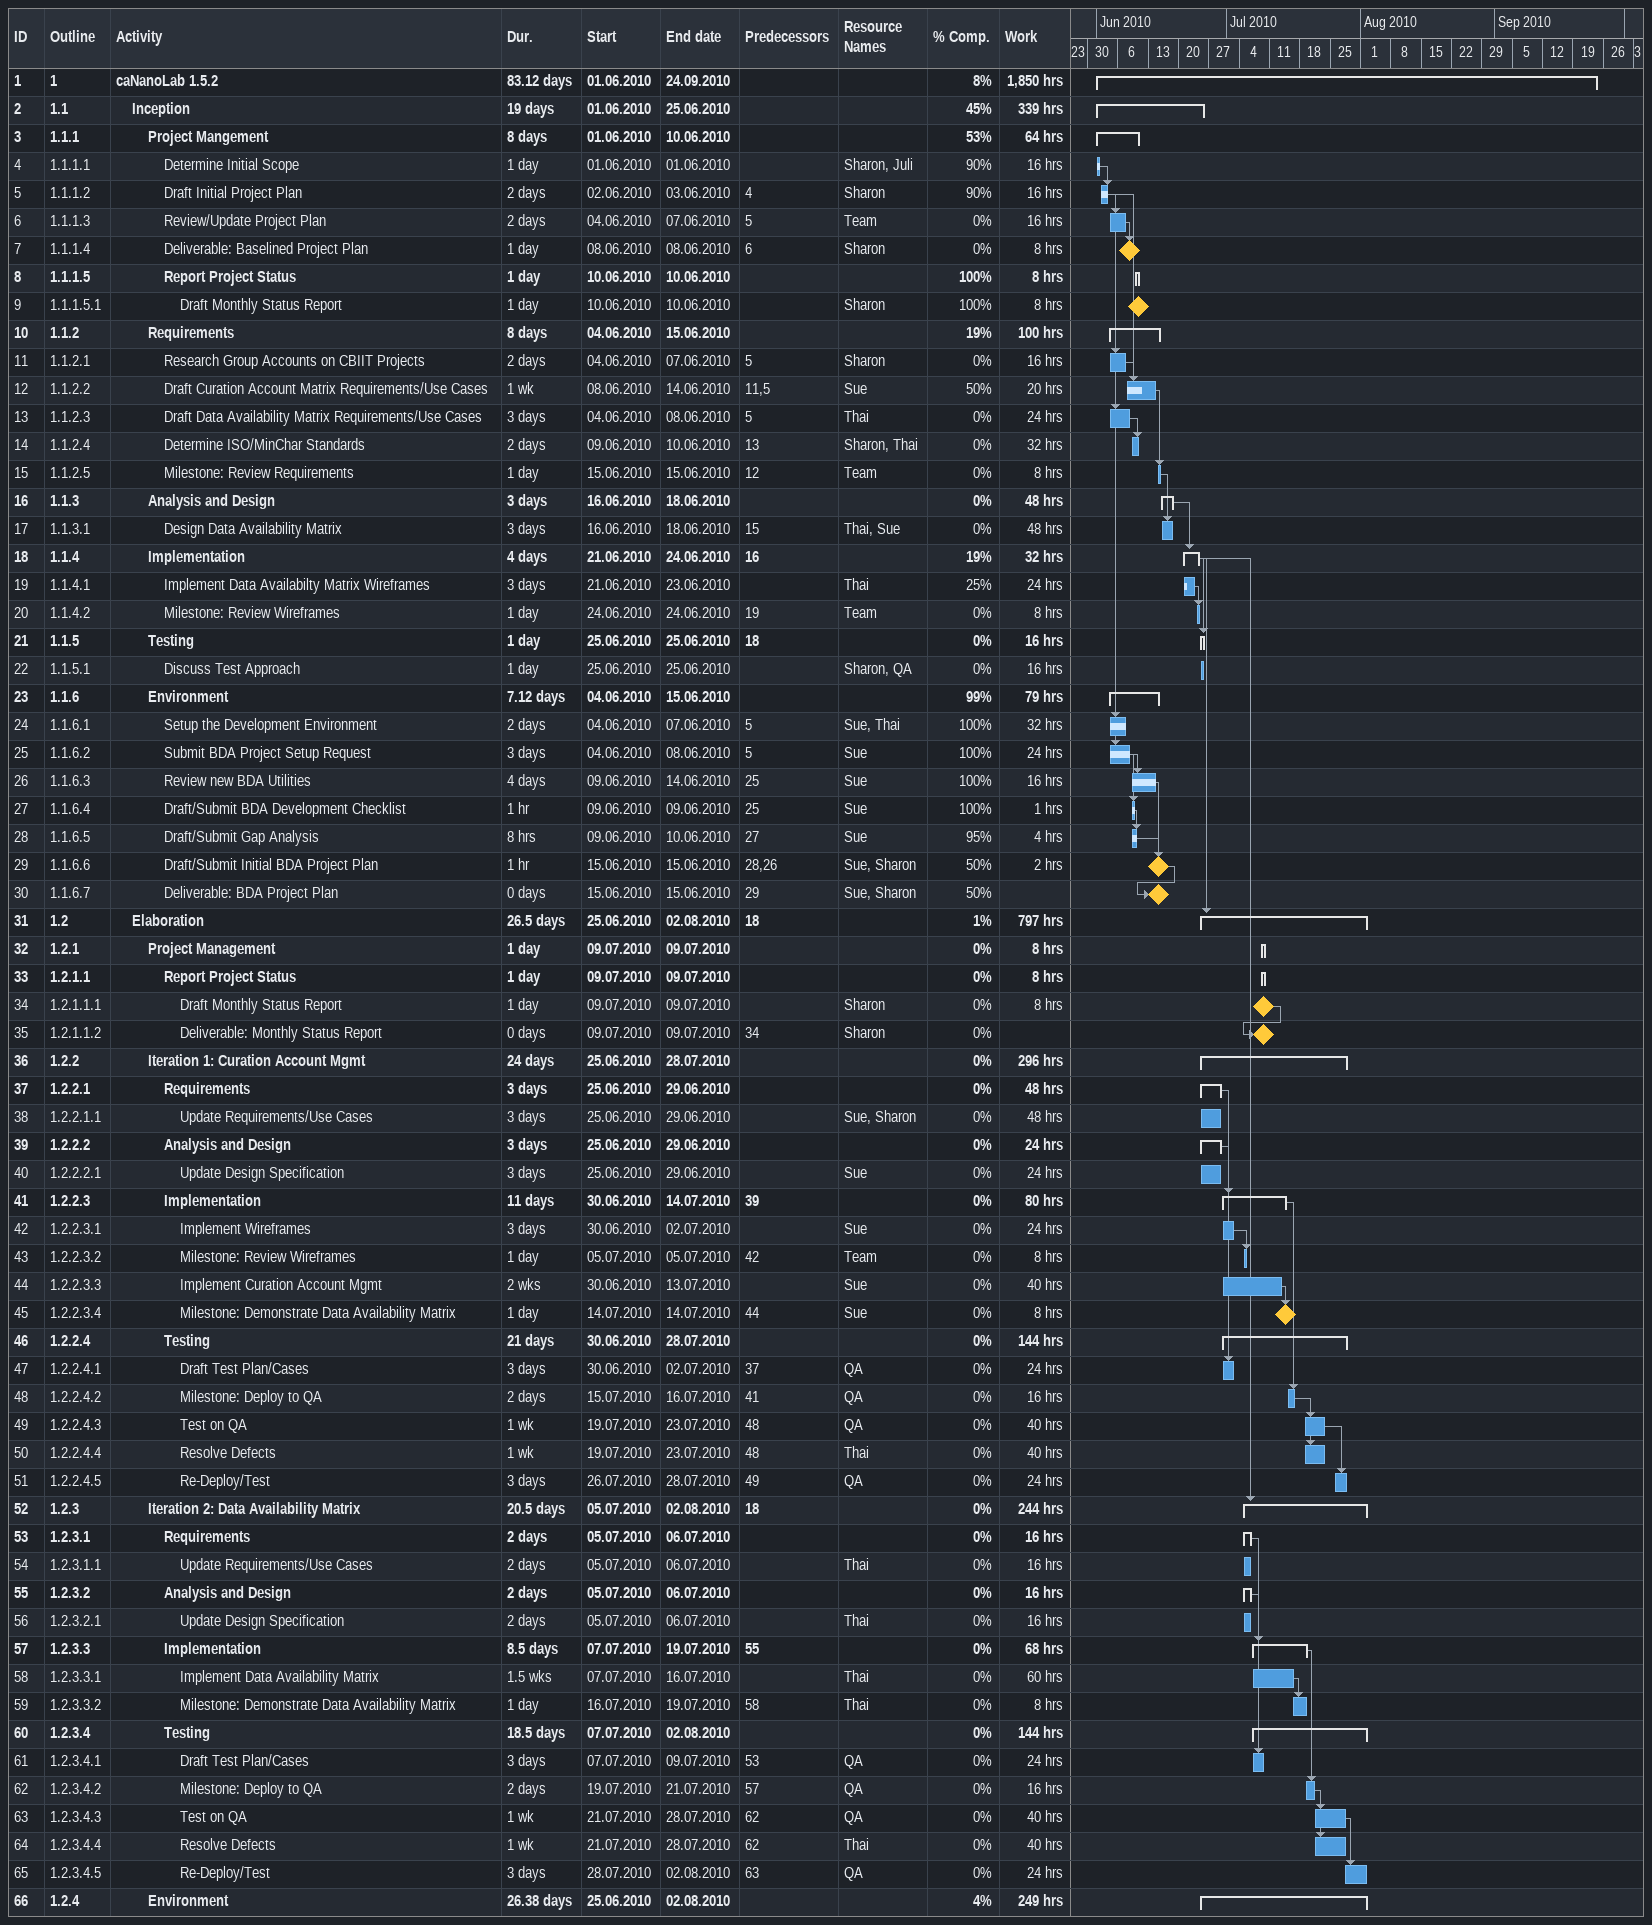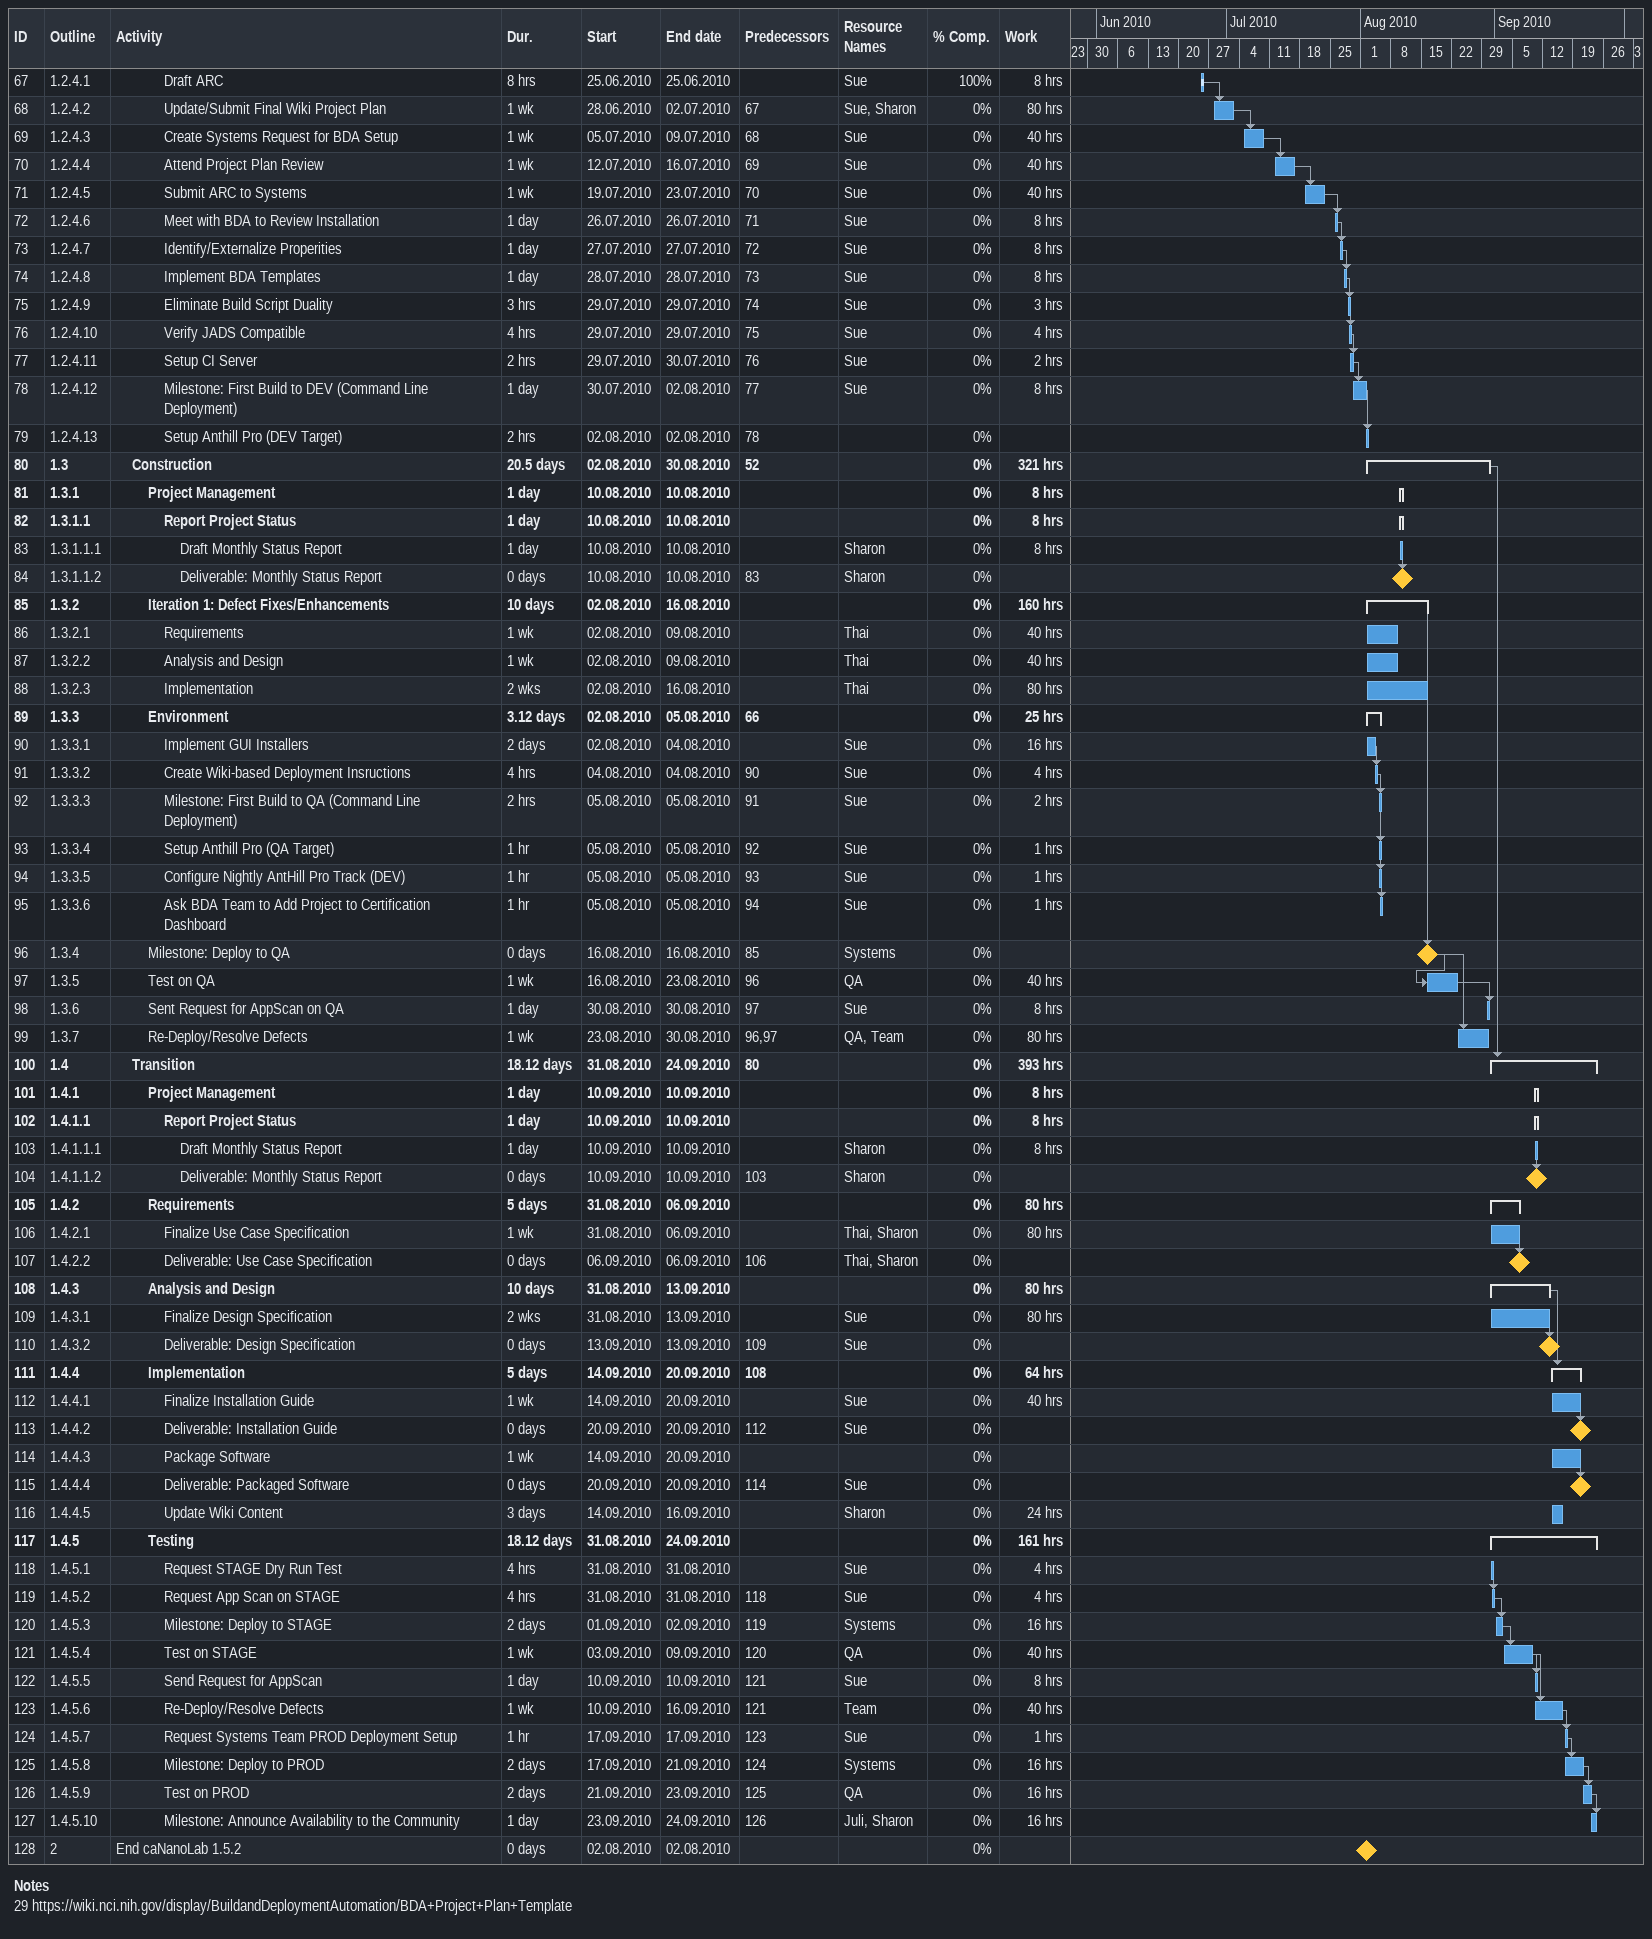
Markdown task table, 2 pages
| ID | WBS | Task | Duration | Start | Finish | Predecessors | Resources | % complete | Work (h) |
|---|---|---|---|---|---|---|---|---|---|
| 1 | 1 | **caNanoLab 1.5.2** | 83.12d | 2010-06-01 | 2010-09-24 |  |  | 8 | 1850 |
| 2 | 1.1 | **Inception** | 19d | 2010-06-01 | 2010-06-25 |  |  | 45 | 339 |
| 3 | 1.1.1 | **Project Mangement** | 8d | 2010-06-01 | 2010-06-10 |  |  | 53 | 64 |
| 4 | 1.1.1.1 | Determine Initial Scope | 1d | 2010-06-01 | 2010-06-01 |  | Sharon, Juli | 90 | 16 |
| 5 | 1.1.1.2 | Draft Initial Project Plan | 2d | 2010-06-02 | 2010-06-03 | 4 | Sharon | 90 | 16 |
| 6 | 1.1.1.3 | Review/Update Project Plan | 2d | 2010-06-04 | 2010-06-07 | 5 | Team | 0 | 16 |
| 7 | 1.1.1.4 | Deliverable: Baselined Project Plan | 1d | 2010-06-08 | 2010-06-08 | 6 | Sharon | 0 | 8 |
| 8 | 1.1.1.5 | **Report Project Status** | 1d | 2010-06-10 | 2010-06-10 |  |  | 100 | 8 |
| 9 | 1.1.1.5.1 | Draft Monthly Status Report | 1d | 2010-06-10 | 2010-06-10 |  | Sharon | 100 | 8 |
| 10 | 1.1.2 | **Requirements** | 8d | 2010-06-04 | 2010-06-15 |  |  | 19 | 100 |
| 11 | 1.1.2.1 | Research Group Accounts on CBIIT Projects | 2d | 2010-06-04 | 2010-06-07 | 5 | Sharon | 0 | 16 |
| 12 | 1.1.2.2 | Draft Curation Account Matrix Requirements/Use Cases | 1w | 2010-06-08 | 2010-06-14 | 11, 5 | Sue | 50 | 20 |
| 13 | 1.1.2.3 | Draft Data Availability Matrix Requirements/Use Cases | 3d | 2010-06-04 | 2010-06-08 | 5 | Thai | 0 | 24 |
| 14 | 1.1.2.4 | Determine ISO/MinChar Standards | 2d | 2010-06-09 | 2010-06-10 | 13 | Sharon, Thai | 0 | 32 |
| 15 | 1.1.2.5 | Milestone: Review Requirements | 1d | 2010-06-15 | 2010-06-15 | 12 | Team | 0 | 8 |
| 16 | 1.1.3 | **Analysis and Design** | 3d | 2010-06-16 | 2010-06-18 |  |  | 0 | 48 |
| 17 | 1.1.3.1 | Design Data Availability Matrix | 3d | 2010-06-16 | 2010-06-18 | 15 | Thai, Sue | 0 | 48 |
| 18 | 1.1.4 | **Implementation** | 4d | 2010-06-21 | 2010-06-24 | 16 |  | 19 | 32 |
| 19 | 1.1.4.1 | Implement Data Availabilty Matrix Wireframes | 3d | 2010-06-21 | 2010-06-23 |  | Thai | 25 | 24 |
| 20 | 1.1.4.2 | Milestone: Review Wireframes | 1d | 2010-06-24 | 2010-06-24 | 19 | Team | 0 | 8 |
| 21 | 1.1.5 | **Testing** | 1d | 2010-06-25 | 2010-06-25 | 18 |  | 0 | 16 |
| 22 | 1.1.5.1 | Discuss Test Approach | 1d | 2010-06-25 | 2010-06-25 |  | Sharon, QA | 0 | 16 |
| 23 | 1.1.6 | **Environment** | 7.12d | 2010-06-04 | 2010-06-15 |  |  | 99 | 79 |
| 24 | 1.1.6.1 | Setup the Development Environment | 2d | 2010-06-04 | 2010-06-07 | 5 | Sue, Thai | 100 | 32 |
| 25 | 1.1.6.2 | Submit BDA Project Setup Request | 3d | 2010-06-04 | 2010-06-08 | 5 | Sue | 100 | 24 |
| 26 | 1.1.6.3 | Review new BDA Utilities | 4d | 2010-06-09 | 2010-06-14 | 25 | Sue | 100 | 16 |
| 27 | 1.1.6.4 | Draft/Submit BDA Development Checklist | 1h | 2010-06-09 | 2010-06-09 | 25 | Sue | 100 | 1 |
| 28 | 1.1.6.5 | Draft/Submit Gap Analysis | 8h | 2010-06-09 | 2010-06-10 | 27 | Sue | 95 | 4 |
| 29 | 1.1.6.6 | Draft/Submit Initial BDA Project Plan | 1h | 2010-06-15 | 2010-06-15 | 28, 26 | Sue, Sharon | 50 | 2 |
| 30 | 1.1.6.7 | Deliverable: BDA Project Plan | 0d | 2010-06-15 | 2010-06-15 | 29 | Sue, Sharon | 50 |  |
| 31 | 1.2 | **Elaboration** | 26.5d | 2010-06-25 | 2010-08-02 | 18 |  | 1 | 797 |
| 32 | 1.2.1 | **Project Management** | 1d | 2010-07-09 | 2010-07-09 |  |  | 0 | 8 |
| 33 | 1.2.1.1 | **Report Project Status** | 1d | 2010-07-09 | 2010-07-09 |  |  | 0 | 8 |
| 34 | 1.2.1.1.1 | Draft Monthly Status Report | 1d | 2010-07-09 | 2010-07-09 |  | Sharon | 0 | 8 |
| 35 | 1.2.1.1.2 | Deliverable: Monthly Status Report | 0d | 2010-07-09 | 2010-07-09 | 34 | Sharon | 0 |  |
| 36 | 1.2.2 | **Iteration 1: Curation Account Mgmt** | 24d | 2010-06-25 | 2010-07-28 |  |  | 0 | 296 |
| 37 | 1.2.2.1 | **Requirements** | 3d | 2010-06-25 | 2010-06-29 |  |  | 0 | 48 |
| 38 | 1.2.2.1.1 | Update Requirements/Use Cases | 3d | 2010-06-25 | 2010-06-29 |  | Sue, Sharon | 0 | 48 |
| 39 | 1.2.2.2 | **Analysis and Design** | 3d | 2010-06-25 | 2010-06-29 |  |  | 0 | 24 |
| 40 | 1.2.2.2.1 | Update Design Specification | 3d | 2010-06-25 | 2010-06-29 |  | Sue | 0 | 24 |
| 41 | 1.2.2.3 | **Implementation** | 11d | 2010-06-30 | 2010-07-14 | 39 |  | 0 | 80 |
| 42 | 1.2.2.3.1 | Implement Wireframes | 3d | 2010-06-30 | 2010-07-02 |  | Sue | 0 | 24 |
| 43 | 1.2.2.3.2 | Milestone: Review Wireframes | 1d | 2010-07-05 | 2010-07-05 | 42 | Team | 0 | 8 |
| 44 | 1.2.2.3.3 | Implement Curation Account Mgmt | 2w | 2010-06-30 | 2010-07-13 |  | Sue | 0 | 40 |
| 45 | 1.2.2.3.4 | Milestone: Demonstrate Data Availability Matrix | 1d | 2010-07-14 | 2010-07-14 | 44 | Sue | 0 | 8 |
| 46 | 1.2.2.4 | **Testing** | 21d | 2010-06-30 | 2010-07-28 |  |  | 0 | 144 |
| 47 | 1.2.2.4.1 | Draft Test Plan/Cases | 3d | 2010-06-30 | 2010-07-02 | 37 | QA | 0 | 24 |
| 48 | 1.2.2.4.2 | Milestone: Deploy to QA | 2d | 2010-07-15 | 2010-07-16 | 41 | QA | 0 | 16 |
| 49 | 1.2.2.4.3 | Test on QA | 1w | 2010-07-19 | 2010-07-23 | 48 | QA | 0 | 40 |
| 50 | 1.2.2.4.4 | Resolve Defects | 1w | 2010-07-19 | 2010-07-23 | 48 | Thai | 0 | 40 |
| 51 | 1.2.2.4.5 | Re-Deploy/Test | 3d | 2010-07-26 | 2010-07-28 | 49 | QA | 0 | 24 |
| 52 | 1.2.3 | **Iteration 2: Data Availability Matrix** | 20.5d | 2010-07-05 | 2010-08-02 | 18 |  | 0 | 244 |
| 53 | 1.2.3.1 | **Requirements** | 2d | 2010-07-05 | 2010-07-06 |  |  | 0 | 16 |
| 54 | 1.2.3.1.1 | Update Requirements/Use Cases | 2d | 2010-07-05 | 2010-07-06 |  | Thai | 0 | 16 |
| 55 | 1.2.3.2 | **Analysis and Design** | 2d | 2010-07-05 | 2010-07-06 |  |  | 0 | 16 |
| 56 | 1.2.3.2.1 | Update Design Specification | 2d | 2010-07-05 | 2010-07-06 |  | Thai | 0 | 16 |
| 57 | 1.2.3.3 | **Implementation** | 8.5d | 2010-07-07 | 2010-07-19 | 55 |  | 0 | 68 |
| 58 | 1.2.3.3.1 | Implement Data Availability Matrix | 1.5w | 2010-07-07 | 2010-07-16 |  | Thai | 0 | 60 |
| 59 | 1.2.3.3.2 | Milestone: Demonstrate Data Availability Matrix | 1d | 2010-07-16 | 2010-07-19 | 58 | Thai | 0 | 8 |
| 60 | 1.2.3.4 | **Testing** | 18.5d | 2010-07-07 | 2010-08-02 |  |  | 0 | 144 |
| 61 | 1.2.3.4.1 | Draft Test Plan/Cases | 3d | 2010-07-07 | 2010-07-09 | 53 | QA | 0 | 24 |
| 62 | 1.2.3.4.2 | Milestone: Deploy to QA | 2d | 2010-07-19 | 2010-07-21 | 57 | QA | 0 | 16 |
| 63 | 1.2.3.4.3 | Test on QA | 1w | 2010-07-21 | 2010-07-28 | 62 | QA | 0 | 40 |
| 64 | 1.2.3.4.4 | Resolve Defects | 1w | 2010-07-21 | 2010-07-28 | 62 | Thai | 0 | 40 |
| 65 | 1.2.3.4.5 | Re-Deploy/Test | 3d | 2010-07-28 | 2010-08-02 | 63 | QA | 0 | 24 |
| 66 | 1.2.4 | **Environment** | 26.38d | 2010-06-25 | 2010-08-02 |  |  | 4 | 249 |
| 67 | 1.2.4.1 | Draft ARC | 8h | 2010-06-25 | 2010-06-25 |  | Sue | 100 | 8 |
| 68 | 1.2.4.2 | Update/Submit Final Wiki Project Plan | 1w | 2010-06-28 | 2010-07-02 | 67 | Sue, Sharon | 0 | 80 |
| 69 | 1.2.4.3 | Create Systems Request for BDA Setup | 1w | 2010-07-05 | 2010-07-09 | 68 | Sue | 0 | 40 |
| 70 | 1.2.4.4 | Attend Project Plan Review | 1w | 2010-07-12 | 2010-07-16 | 69 | Sue | 0 | 40 |
| 71 | 1.2.4.5 | Submit ARC to Systems | 1w | 2010-07-19 | 2010-07-23 | 70 | Sue | 0 | 40 |
| 72 | 1.2.4.6 | Meet with BDA to Review Installation | 1d | 2010-07-26 | 2010-07-26 | 71 | Sue | 0 | 8 |
| 73 | 1.2.4.7 | Identify/Externalize Properities | 1d | 2010-07-27 | 2010-07-27 | 72 | Sue | 0 | 8 |
| 74 | 1.2.4.8 | Implement BDA Templates | 1d | 2010-07-28 | 2010-07-28 | 73 | Sue | 0 | 8 |
| 75 | 1.2.4.9 | Eliminate Build Script Duality | 3h | 2010-07-29 | 2010-07-29 | 74 | Sue | 0 | 3 |
| 76 | 1.2.4.10 | Verify JADS Compatible | 4h | 2010-07-29 | 2010-07-29 | 75 | Sue | 0 | 4 |
| 77 | 1.2.4.11 | Setup CI Server | 2h | 2010-07-29 | 2010-07-30 | 76 | Sue | 0 | 2 |
| 78 | 1.2.4.12 | Milestone: First Build to DEV (Command Line Deployment) | 1d | 2010-07-30 | 2010-08-02 | 77 | Sue | 0 | 8 |
| 79 | 1.2.4.13 | Setup Anthill Pro (DEV Target) | 2h | 2010-08-02 | 2010-08-02 | 78 |  | 0 |  |
| 80 | 1.3 | **Construction** | 20.5d | 2010-08-02 | 2010-08-30 | 52 |  | 0 | 321 |
| 81 | 1.3.1 | **Project Management** | 1d | 2010-08-10 | 2010-08-10 |  |  | 0 | 8 |
| 82 | 1.3.1.1 | **Report Project Status** | 1d | 2010-08-10 | 2010-08-10 |  |  | 0 | 8 |
| 83 | 1.3.1.1.1 | Draft Monthly Status Report | 1d | 2010-08-10 | 2010-08-10 |  | Sharon | 0 | 8 |
| 84 | 1.3.1.1.2 | Deliverable: Monthly Status Report | 0d | 2010-08-10 | 2010-08-10 | 83 | Sharon | 0 |  |
| 85 | 1.3.2 | **Iteration 1: Defect Fixes/Enhancements** | 10d | 2010-08-02 | 2010-08-16 |  |  | 0 | 160 |
| 86 | 1.3.2.1 | Requirements | 1w | 2010-08-02 | 2010-08-09 |  | Thai | 0 | 40 |
| 87 | 1.3.2.2 | Analysis and Design | 1w | 2010-08-02 | 2010-08-09 |  | Thai | 0 | 40 |
| 88 | 1.3.2.3 | Implementation | 2w | 2010-08-02 | 2010-08-16 |  | Thai | 0 | 80 |
| 89 | 1.3.3 | **Environment** | 3.12d | 2010-08-02 | 2010-08-05 | 66 |  | 0 | 25 |
| 90 | 1.3.3.1 | Implement GUI Installers | 2d | 2010-08-02 | 2010-08-04 |  | Sue | 0 | 16 |
| 91 | 1.3.3.2 | Create Wiki-based Deployment Insructions | 4h | 2010-08-04 | 2010-08-04 | 90 | Sue | 0 | 4 |
| 92 | 1.3.3.3 | Milestone: First Build to QA (Command Line Deployment) | 2h | 2010-08-05 | 2010-08-05 | 91 | Sue | 0 | 2 |
| 93 | 1.3.3.4 | Setup Anthill Pro (QA Target) | 1h | 2010-08-05 | 2010-08-05 | 92 | Sue | 0 | 1 |
| 94 | 1.3.3.5 | Configure Nightly AntHill Pro Track (DEV) | 1h | 2010-08-05 | 2010-08-05 | 93 | Sue | 0 | 1 |
| 95 | 1.3.3.6 | Ask BDA Team to Add Project to Certification Dashboard | 1h | 2010-08-05 | 2010-08-05 | 94 | Sue | 0 | 1 |
| 96 | 1.3.4 | Milestone: Deploy to QA | 0d | 2010-08-16 | 2010-08-16 | 85 | Systems | 0 |  |
| 97 | 1.3.5 | Test on QA | 1w | 2010-08-16 | 2010-08-23 | 96 | QA | 0 | 40 |
| 98 | 1.3.6 | Sent Request for AppScan on QA | 1d | 2010-08-30 | 2010-08-30 | 97 | Sue | 0 | 8 |
| 99 | 1.3.7 | Re-Deploy/Resolve Defects | 1w | 2010-08-23 | 2010-08-30 | 96, 97 | QA, Team | 0 | 80 |
| 100 | 1.4 | **Transition** | 18.12d | 2010-08-31 | 2010-09-24 | 80 |  | 0 | 393 |
| 101 | 1.4.1 | **Project Management** | 1d | 2010-09-10 | 2010-09-10 |  |  | 0 | 8 |
| 102 | 1.4.1.1 | **Report Project Status** | 1d | 2010-09-10 | 2010-09-10 |  |  | 0 | 8 |
| 103 | 1.4.1.1.1 | Draft Monthly Status Report | 1d | 2010-09-10 | 2010-09-10 |  | Sharon | 0 | 8 |
| 104 | 1.4.1.1.2 | Deliverable: Monthly Status Report | 0d | 2010-09-10 | 2010-09-10 | 103 | Sharon | 0 |  |
| 105 | 1.4.2 | **Requirements** | 5d | 2010-08-31 | 2010-09-06 |  |  | 0 | 80 |
| 106 | 1.4.2.1 | Finalize Use Case Specification | 1w | 2010-08-31 | 2010-09-06 |  | Thai, Sharon | 0 | 80 |
| 107 | 1.4.2.2 | Deliverable: Use Case Specification | 0d | 2010-09-06 | 2010-09-06 | 106 | Thai, Sharon | 0 |  |
| 108 | 1.4.3 | **Analysis and Design** | 10d | 2010-08-31 | 2010-09-13 |  |  | 0 | 80 |
| 109 | 1.4.3.1 | Finalize Design Specification | 2w | 2010-08-31 | 2010-09-13 |  | Sue | 0 | 80 |
| 110 | 1.4.3.2 | Deliverable: Design Specification | 0d | 2010-09-13 | 2010-09-13 | 109 | Sue | 0 |  |
| 111 | 1.4.4 | **Implementation** | 5d | 2010-09-14 | 2010-09-20 | 108 |  | 0 | 64 |
| 112 | 1.4.4.1 | Finalize Installation Guide | 1w | 2010-09-14 | 2010-09-20 |  | Sue | 0 | 40 |
| 113 | 1.4.4.2 | Deliverable: Installation Guide | 0d | 2010-09-20 | 2010-09-20 | 112 | Sue | 0 |  |
| 114 | 1.4.4.3 | Package Software | 1w | 2010-09-14 | 2010-09-20 |  |  | 0 |  |
| 115 | 1.4.4.4 | Deliverable: Packaged Software | 0d | 2010-09-20 | 2010-09-20 | 114 | Sue | 0 |  |
| 116 | 1.4.4.5 | Update Wiki Content | 3d | 2010-09-14 | 2010-09-16 |  | Sharon | 0 | 24 |
| 117 | 1.4.5 | **Testing** | 18.12d | 2010-08-31 | 2010-09-24 |  |  | 0 | 161 |
| 118 | 1.4.5.1 | Request STAGE Dry Run Test | 4h | 2010-08-31 | 2010-08-31 |  | Sue | 0 | 4 |
| 119 | 1.4.5.2 | Request App Scan on STAGE | 4h | 2010-08-31 | 2010-08-31 | 118 | Sue | 0 | 4 |
| 120 | 1.4.5.3 | Milestone: Deploy to STAGE | 2d | 2010-09-01 | 2010-09-02 | 119 | Systems | 0 | 16 |
| 121 | 1.4.5.4 | Test on STAGE | 1w | 2010-09-03 | 2010-09-09 | 120 | QA | 0 | 40 |
| 122 | 1.4.5.5 | Send Request for AppScan | 1d | 2010-09-10 | 2010-09-10 | 121 | Sue | 0 | 8 |
| 123 | 1.4.5.6 | Re-Deploy/Resolve Defects | 1w | 2010-09-10 | 2010-09-16 | 121 | Team | 0 | 40 |
| 124 | 1.4.5.7 | Request Systems Team PROD Deployment Setup | 1h | 2010-09-17 | 2010-09-17 | 123 | Sue | 0 | 1 |
| 125 | 1.4.5.8 | Milestone: Deploy to PROD | 2d | 2010-09-17 | 2010-09-21 | 124 | Systems | 0 | 16 |
| 126 | 1.4.5.9 | Test on PROD | 2d | 2010-09-21 | 2010-09-23 | 125 | QA | 0 | 16 |
| 127 | 1.4.5.10 | Milestone: Announce Availability to the Community | 1d | 2010-09-23 | 2010-09-24 | 126 | Juli, Sharon | 0 | 16 |
| 128 | 2 | End caNanoLab 1.5.2 | 0d | 2010-08-02 | 2010-08-02 |  |  | 0 |  |

Notes
- 29: https://wiki.nci.nih.gov/display/BuildandDeploymentAutomation/BDA+Project+Plan+Template
